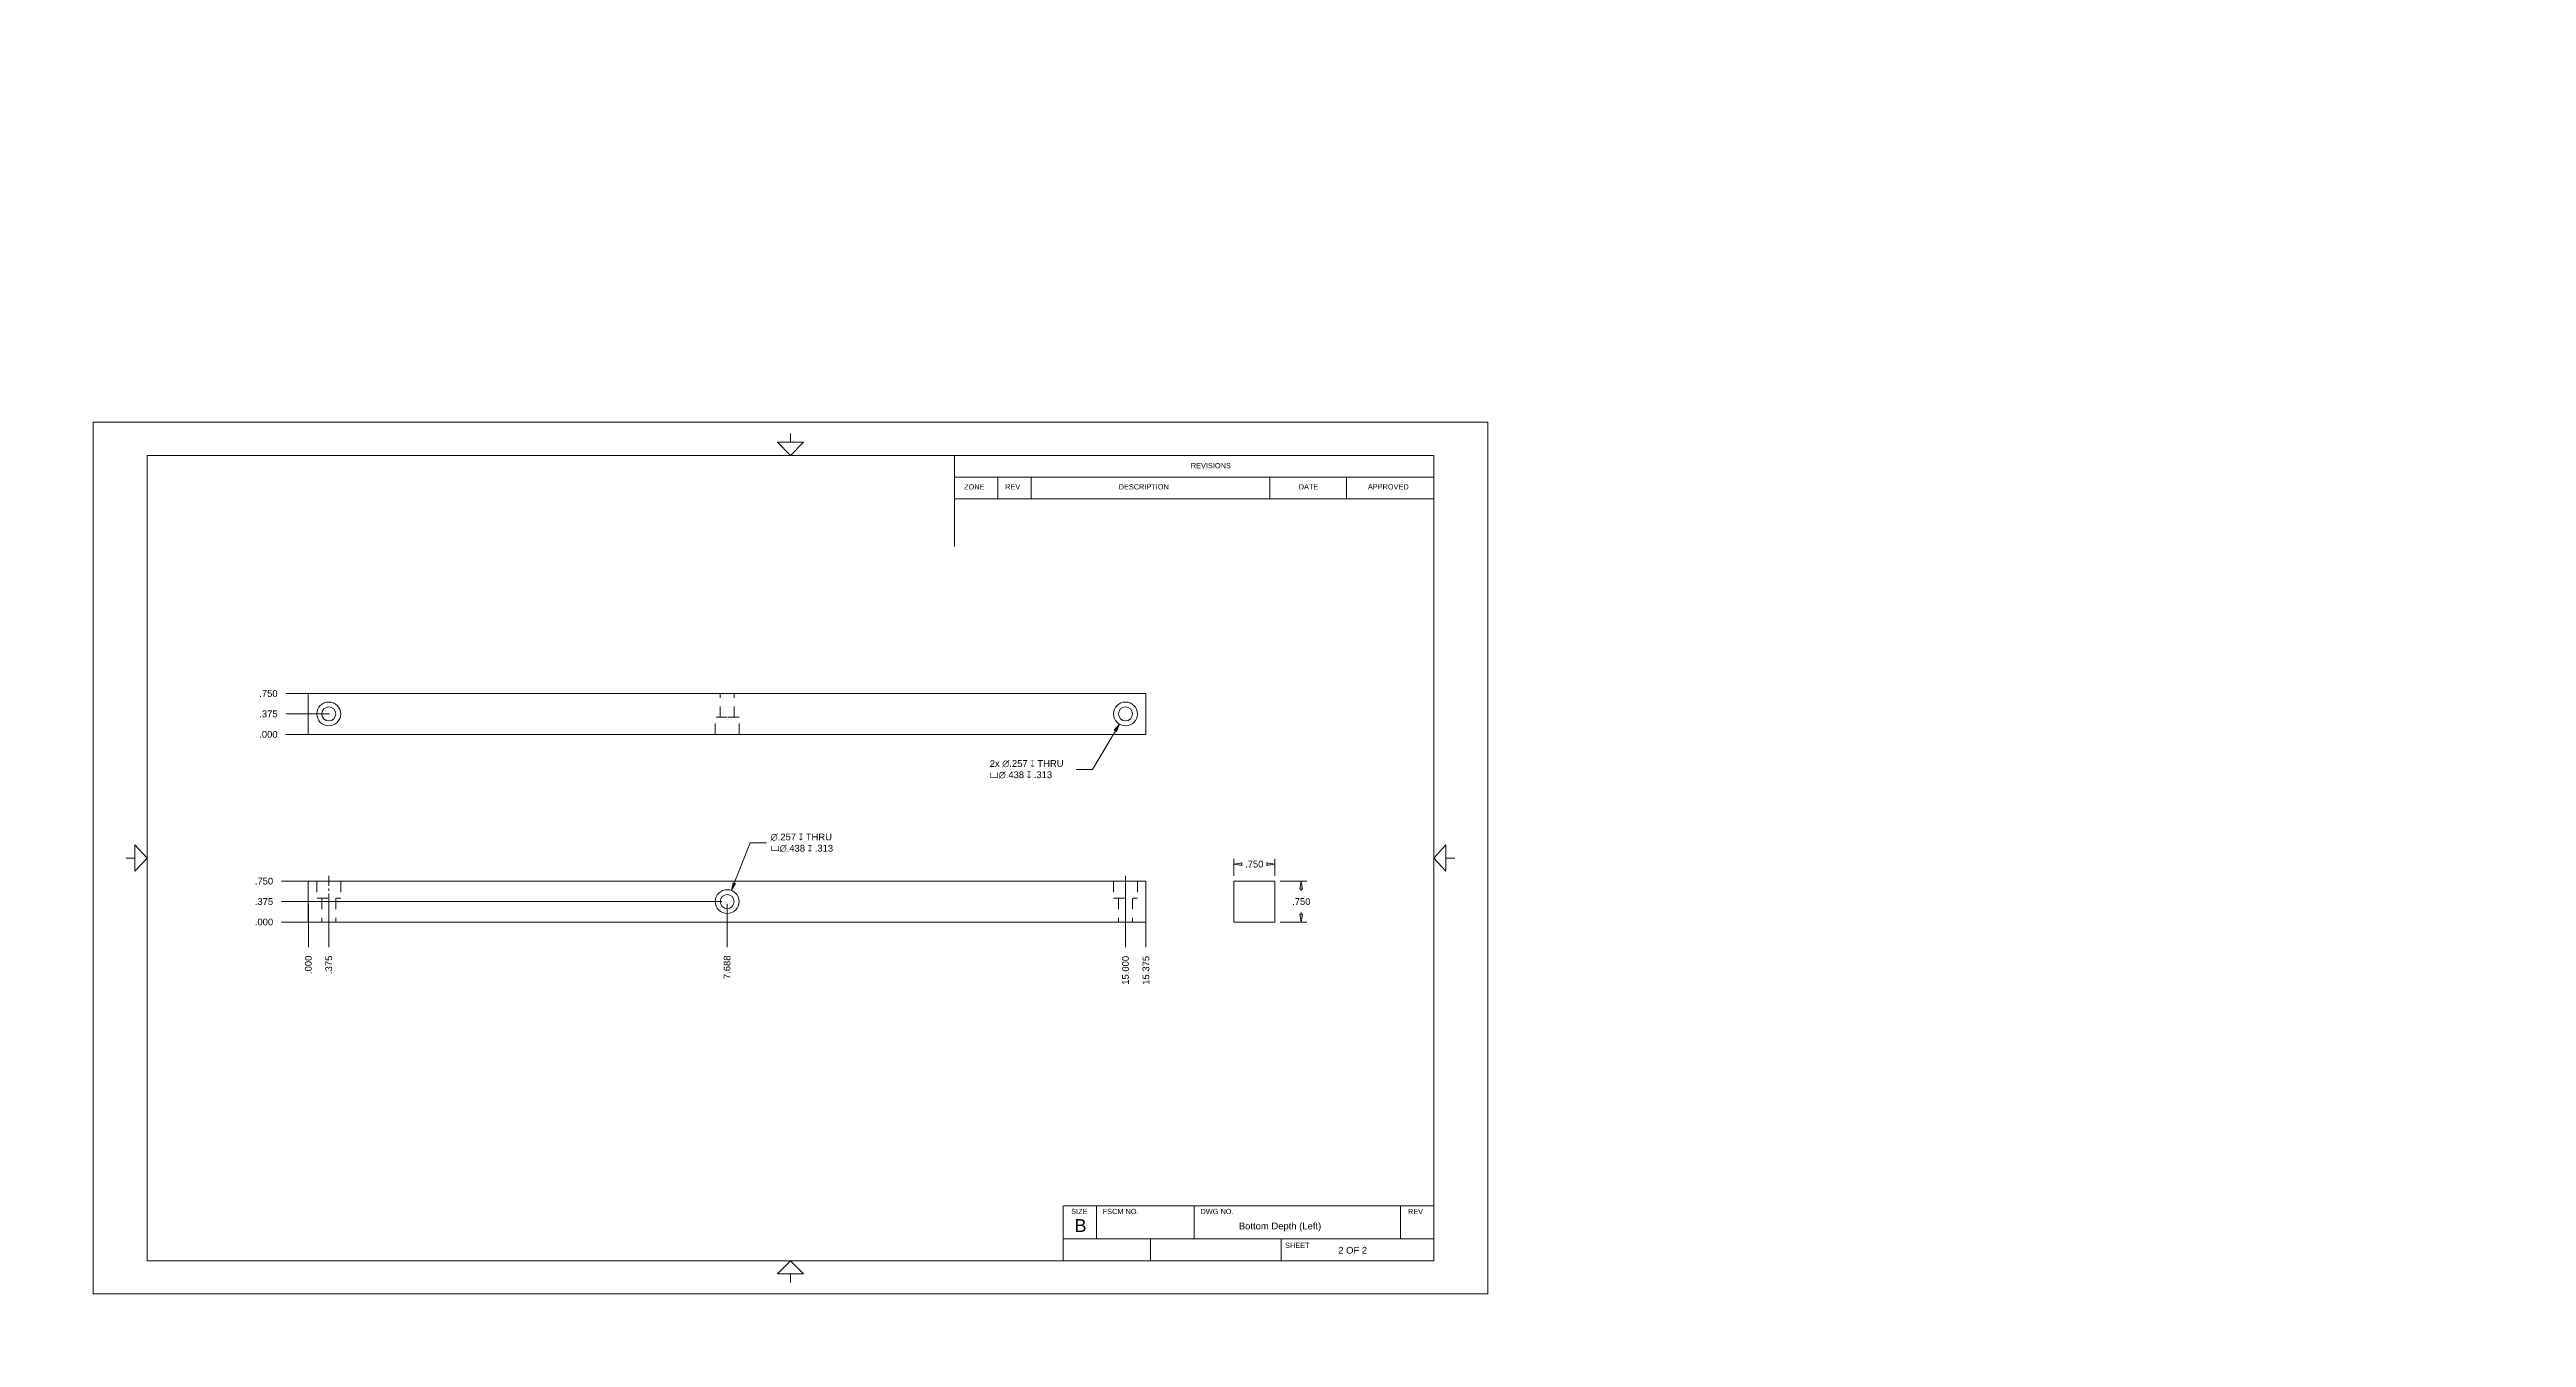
# Model space of a CAD drawing. Header units: inches. Extents: x 0 to 28.4, y 0 to 14.8.
import ezdxf

# ---------------------------------------------------------------- set-up
doc = ezdxf.new("R2010")
doc.units = ezdxf.units.IN
doc.header["$MEASUREMENT"] = 0
doc.linetypes.add('HIDDEN2', pattern=[0.1875, 0.125, -0.0625])
for name, color, linetype, lineweight in [('CENTER', 204, 'Continuous', 0), ('CONTINUOUS', 7, 'Continuous', 0), ('DIMENSIONS', 7, 'Continuous', 0), ('HIDDEN', 253, 'HIDDEN2', 0), ('VISIBLE', 7, 'Continuous', 0)]:
    doc.layers.add(name, color=color, linetype=linetype, lineweight=lineweight)
doc.dimstyles.get("Standard").update_dxf_attribs({"dimtxt": 0.18, "dimasz": 0.18, "dimexe": 0.18, "dimexo": 0.0625, "dimgap": 0.09, "dimtad": 0, "dimtih": 1, "dimtoh": 1, "dimdec": 4, "dimzin": 0, "dimdsep": 46, "dimtxsty": 'Standard', "dimcen": 0.09, "dimadec": 0, "dimazin": 0, "dimtfac": 1, "dimtdec": 4, "dimtofl": 0, "dimtmove": 0, "dimatfit": 3, "dimfxl": 1, "dimtolj": 1, "dimtzin": 0, "dimarcsym": 0})

# ---------------------------------------------------------------- blocks, each defined once
blk = doc.blocks.new('D1')
at = {"layer": 'DIMENSIONS'}
for p, q in [((2.969, 4.704), (2.969, 4.976)), ((2.969, 4.976), (2.969, 4.726)), ((2.969, 4.726), (2.969, 4.476))]:
    blk.add_line(p, q, dxfattribs=at)
at = {"layer": 'DIMENSIONS', "char_height": 0.07755, "attachment_point": 5, "rotation": 90}
for s, insert in [('{\\fArial|b0|i0|c0|p0;.000}{\\fArial|b0|i0|c0|p0;}', (2.969, 4.275)), ('{\\fArial|b0|i0|c0|p0;}', (2.969, 4.414)), ('{\\fArial|b0|i0|c0|p0;}', (2.969, 4.275)), ('{\\fArial|b0|i0|c0|p0;}', (2.969, 4.275)), ('{\\fArial|b0|i0|c0|p0;}', (2.969, 4.136))]:
    blk.add_mtext(s, dxfattribs=dict(at, insert=insert))
blk = doc.blocks.new('D2')
at = {"layer": 'DIMENSIONS'}
for p, q in [((3.203, 4.917), (3.203, 4.976)), ((3.203, 4.976), (3.203, 4.726)), ((3.203, 4.726), (3.203, 4.476))]:
    blk.add_line(p, q, dxfattribs=at)
at = {"layer": 'DIMENSIONS', "char_height": 0.07755, "attachment_point": 5, "rotation": 90}
for s, insert in [('{\\fArial|b0|i0|c0|p0;.375}{\\fArial|b0|i0|c0|p0;}', (3.203, 4.275)), ('{\\fArial|b0|i0|c0|p0;}', (3.203, 4.414)), ('{\\fArial|b0|i0|c0|p0;}', (3.203, 4.275)), ('{\\fArial|b0|i0|c0|p0;}', (3.203, 4.275)), ('{\\fArial|b0|i0|c0|p0;}', (3.203, 4.136))]:
    blk.add_mtext(s, dxfattribs=dict(at, insert=insert))
blk = doc.blocks.new('D3')
at = {"layer": 'DIMENSIONS'}
for p, q in [((7.773, 4.938), (7.773, 4.976)), ((7.773, 4.976), (7.773, 4.726)), ((7.773, 4.726), (7.773, 4.476))]:
    blk.add_line(p, q, dxfattribs=at)
at = {"layer": 'DIMENSIONS', "char_height": 0.07755, "attachment_point": 5, "rotation": 90}
for s, insert in [('{\\fArial|b0|i0|c0|p0;7.688}{\\fArial|b0|i0|c0|p0;}', (7.773, 4.247)), ('{\\fArial|b0|i0|c0|p0;}', (7.773, 4.414)), ('{\\fArial|b0|i0|c0|p0;}', (7.773, 4.247)), ('{\\fArial|b0|i0|c0|p0;}', (7.773, 4.247)), ('{\\fArial|b0|i0|c0|p0;}', (7.773, 4.08))]:
    blk.add_mtext(s, dxfattribs=dict(at, insert=insert))
blk = doc.blocks.new('D4')
at = {"layer": 'DIMENSIONS'}
for p, q in [((12.344, 5.233), (12.344, 4.976)), ((12.344, 4.976), (12.344, 4.726)), ((12.344, 4.726), (12.344, 4.476))]:
    blk.add_line(p, q, dxfattribs=at)
at = {"layer": 'DIMENSIONS', "char_height": 0.07755, "attachment_point": 5, "rotation": 90}
for s, insert in [('{\\fArial|b0|i0|c0|p0;15.000}{\\fArial|b0|i0|c0|p0;}', (12.344, 4.212)), ('{\\fArial|b0|i0|c0|p0;}', (12.344, 4.414)), ('{\\fArial|b0|i0|c0|p0;}', (12.344, 4.212)), ('{\\fArial|b0|i0|c0|p0;}', (12.344, 4.212)), ('{\\fArial|b0|i0|c0|p0;}', (12.344, 4.011))]:
    blk.add_mtext(s, dxfattribs=dict(at, insert=insert))
blk = doc.blocks.new('D5')
at = {"layer": 'DIMENSIONS'}
for p, q in [((12.578, 4.704), (12.578, 4.976)), ((12.578, 4.976), (12.578, 4.726)), ((12.578, 4.726), (12.578, 4.476))]:
    blk.add_line(p, q, dxfattribs=at)
at = {"layer": 'DIMENSIONS', "char_height": 0.07755, "attachment_point": 5, "rotation": 90}
for s, insert in [('{\\fArial|b0|i0|c0|p0;15.375}{\\fArial|b0|i0|c0|p0;}', (12.578, 4.212)), ('{\\fArial|b0|i0|c0|p0;}', (12.578, 4.414)), ('{\\fArial|b0|i0|c0|p0;}', (12.578, 4.212)), ('{\\fArial|b0|i0|c0|p0;}', (12.578, 4.212)), ('{\\fArial|b0|i0|c0|p0;}', (12.578, 4.011))]:
    blk.add_mtext(s, dxfattribs=dict(at, insert=insert))
blk = doc.blocks.new('D6')
at = {"layer": 'DIMENSIONS'}
for p, q in [((2.911, 4.766), (2.661, 4.766)), ((2.906, 4.766), (3.161, 4.766)), ((3.161, 4.766), (2.911, 4.766))]:
    blk.add_line(p, q, dxfattribs=at)
at = {"layer": 'DIMENSIONS', "char_height": 0.07755, "attachment_point": 5}
for s, insert in [('{\\fArial|b0|i0|c0|p0;}', (2.321, 4.766)), ('{\\fArial|b0|i0|c0|p0;.000}{\\fArial|b0|i0|c0|p0;}', (2.46, 4.766)), ('{\\fArial|b0|i0|c0|p0;}', (2.46, 4.766)), ('{\\fArial|b0|i0|c0|p0;}', (2.46, 4.766)), ('{\\fArial|b0|i0|c0|p0;}', (2.599, 4.766))]:
    blk.add_mtext(s, dxfattribs=dict(at, insert=insert))
blk = doc.blocks.new('D7')
at = {"layer": 'DIMENSIONS'}
for p, q in [((2.911, 5.001), (2.661, 5.001)), ((3.161, 5.001), (2.911, 5.001)), ((7.711, 5.001), (3.161, 5.001))]:
    blk.add_line(p, q, dxfattribs=at)
at = {"layer": 'DIMENSIONS', "char_height": 0.07755, "attachment_point": 5}
for s, insert in [('{\\fArial|b0|i0|c0|p0;}', (2.321, 5.001)), ('{\\fArial|b0|i0|c0|p0;.375}{\\fArial|b0|i0|c0|p0;}', (2.46, 5.001)), ('{\\fArial|b0|i0|c0|p0;}', (2.46, 5.001)), ('{\\fArial|b0|i0|c0|p0;}', (2.46, 5.001)), ('{\\fArial|b0|i0|c0|p0;}', (2.599, 5.001))]:
    blk.add_mtext(s, dxfattribs=dict(at, insert=insert))
blk = doc.blocks.new('D8')
at = {"layer": 'DIMENSIONS'}
for p, q in [((2.911, 5.235), (2.661, 5.235)), ((2.906, 5.235), (3.161, 5.235)), ((3.161, 5.235), (2.911, 5.235))]:
    blk.add_line(p, q, dxfattribs=at)
at = {"layer": 'DIMENSIONS', "char_height": 0.07755, "attachment_point": 5}
for s, insert in [('{\\fArial|b0|i0|c0|p0;}', (2.321, 5.235)), ('{\\fArial|b0|i0|c0|p0;.750}{\\fArial|b0|i0|c0|p0;}', (2.46, 5.235)), ('{\\fArial|b0|i0|c0|p0;}', (2.46, 5.235)), ('{\\fArial|b0|i0|c0|p0;}', (2.46, 5.235)), ('{\\fArial|b0|i0|c0|p0;}', (2.599, 5.235))]:
    blk.add_mtext(s, dxfattribs=dict(at, insert=insert))
blk = doc.blocks.new('D9')
at = {"layer": 'DIMENSIONS'}
for p, q in [((2.962, 6.919), (2.712, 6.919)), ((2.906, 6.919), (3.212, 6.919)), ((3.212, 6.919), (2.962, 6.919))]:
    blk.add_line(p, q, dxfattribs=at)
at = {"layer": 'DIMENSIONS', "char_height": 0.07755, "attachment_point": 5}
for s, insert in [('{\\fArial|b0|i0|c0|p0;}', (2.372, 6.919)), ('{\\fArial|b0|i0|c0|p0;.000}{\\fArial|b0|i0|c0|p0;}', (2.511, 6.919)), ('{\\fArial|b0|i0|c0|p0;}', (2.511, 6.919)), ('{\\fArial|b0|i0|c0|p0;}', (2.511, 6.919)), ('{\\fArial|b0|i0|c0|p0;}', (2.649, 6.919))]:
    blk.add_mtext(s, dxfattribs=dict(at, insert=insert))
blk = doc.blocks.new('D10')
at = {"layer": 'DIMENSIONS'}
for p, q in [((2.962, 7.154), (2.712, 7.154)), ((3.212, 7.154), (2.962, 7.154)), ((3.141, 7.154), (3.212, 7.154))]:
    blk.add_line(p, q, dxfattribs=at)
at = {"layer": 'DIMENSIONS', "char_height": 0.07755, "attachment_point": 5}
for s, insert in [('{\\fArial|b0|i0|c0|p0;}', (2.372, 7.154)), ('{\\fArial|b0|i0|c0|p0;.375}{\\fArial|b0|i0|c0|p0;}', (2.511, 7.154)), ('{\\fArial|b0|i0|c0|p0;}', (2.511, 7.154)), ('{\\fArial|b0|i0|c0|p0;}', (2.511, 7.154)), ('{\\fArial|b0|i0|c0|p0;}', (2.649, 7.154))]:
    blk.add_mtext(s, dxfattribs=dict(at, insert=insert))
blk = doc.blocks.new('D11')
at = {"layer": 'DIMENSIONS'}
for p, q in [((2.962, 7.388), (2.712, 7.388)), ((2.906, 7.388), (3.212, 7.388)), ((3.212, 7.388), (2.962, 7.388))]:
    blk.add_line(p, q, dxfattribs=at)
at = {"layer": 'DIMENSIONS', "char_height": 0.07755, "attachment_point": 5}
for s, insert in [('{\\fArial|b0|i0|c0|p0;}', (2.372, 7.388)), ('{\\fArial|b0|i0|c0|p0;.750}{\\fArial|b0|i0|c0|p0;}', (2.511, 7.388)), ('{\\fArial|b0|i0|c0|p0;}', (2.511, 7.388)), ('{\\fArial|b0|i0|c0|p0;}', (2.511, 7.388)), ('{\\fArial|b0|i0|c0|p0;}', (2.649, 7.388))]:
    blk.add_mtext(s, dxfattribs=dict(at, insert=insert))
blk = doc.blocks.new('D12')
h = blk.add_hatch(color=7)
h.paths.add_polyline_path([(14.375, 4.856), (14.36, 4.766), (14.345, 4.856)], flags=0)
h.paths.add_polyline_path([(14.345, 5.145), (14.36, 5.235), (14.375, 5.145)], flags=0)
at = {"layer": 'DIMENSIONS'}
for p, q in [((14.118, 5.235), (14.423, 5.235)), ((14.36, 5.145), (14.36, 5.126)), ((14.36, 4.856), (14.36, 4.876)), ((14.118, 4.766), (14.423, 4.766))]:
    blk.add_line(p, q, dxfattribs=at)
for points in [[(14.36, 5.235), (14.375, 5.145), (14.345, 5.145), (14.36, 5.235)], [(14.36, 4.766), (14.345, 4.856), (14.375, 4.856), (14.36, 4.766)]]:
    blk.add_lwpolyline(points, dxfattribs=at)
at = {"layer": 'DIMENSIONS', "char_height": 0.07755, "attachment_point": 5}
for s, insert in [('{\\fArial|b0|i0|c0|p0;}', (14.222, 5.001)), ('{\\fArial|b0|i0|c0|p0;.750}{\\fArial|b0|i0|c0|p0;}', (14.36, 5.001)), ('{\\fArial|b0|i0|c0|p0;}', (14.36, 5.001)), ('{\\fArial|b0|i0|c0|p0;}', (14.36, 5.001)), ('{\\fArial|b0|i0|c0|p0;}', (14.499, 5.001))]:
    blk.add_mtext(s, dxfattribs=dict(at, insert=insert))
blk = doc.blocks.new('D13')
h = blk.add_hatch(color=7)
h.paths.add_polyline_path([(13.965, 5.445), (14.055, 5.43), (13.965, 5.415)], flags=0)
h.paths.add_polyline_path([(13.677, 5.415), (13.587, 5.43), (13.677, 5.445)], flags=0)
at = {"layer": 'DIMENSIONS'}
for p, q in [((13.587, 5.298), (13.587, 5.493)), ((13.677, 5.43), (13.677, 5.43)), ((13.965, 5.43), (13.965, 5.43)), ((14.055, 5.298), (14.055, 5.493))]:
    blk.add_line(p, q, dxfattribs=at)
for points in [[(13.587, 5.43), (13.677, 5.445), (13.677, 5.415), (13.587, 5.43)], [(14.055, 5.43), (13.965, 5.415), (13.965, 5.445), (14.055, 5.43)]]:
    blk.add_lwpolyline(points, dxfattribs=at)
at = {"layer": 'DIMENSIONS', "char_height": 0.07755, "attachment_point": 5}
for s, insert in [('{\\fArial|b0|i0|c0|p0;}', (13.682, 5.43)), ('{\\fArial|b0|i0|c0|p0;.750}{\\fArial|b0|i0|c0|p0;}', (13.821, 5.43)), ('{\\fArial|b0|i0|c0|p0;}', (13.821, 5.43)), ('{\\fArial|b0|i0|c0|p0;}', (13.821, 5.43)), ('{\\fArial|b0|i0|c0|p0;}', (13.96, 5.43))]:
    blk.add_mtext(s, dxfattribs=dict(at, insert=insert))
blk = doc.blocks.new('BLOCK3')
at = {"layer": 'CONTINUOUS'}
for p, q in [((16.5, 10.5), (0.5, 10.5)), ((0.5, 10.5), (0.5, 0.5)), ((8.5, 10.37), (8.5, 10.27)), ((16.5, 0.5), (16.5, 10.5)), ((15.88, 10.12), (1.12, 10.12)), ((1.12, 10.12), (1.12, 0.88)), ((10.38, 10.12), (10.38, 9.073)), ((15.88, 0.88), (15.88, 10.12)), ((10.38, 9.87), (15.88, 9.87)), ((10.88, 9.62), (10.88, 9.87)), ((11.26, 9.62), (11.26, 9.87)), ((14, 9.62), (14, 9.87)), ((14.88, 9.62), (14.88, 9.87)), ((10.38, 9.62), (15.88, 9.62)), ((0.88, 5.5), (0.98, 5.5)), ((16.12, 5.5), (16.02, 5.5)), ((11.63, 1.51), (15.88, 1.51)), ((11.63, 0.88), (11.63, 1.51)), ((12.01, 1.13), (12.01, 1.51)), ((13.13, 1.13), (13.13, 1.51)), ((15.5, 1.13), (15.5, 1.51)), ((1.12, 0.88), (15.88, 0.88)), ((11.63, 1.13), (15.88, 1.13)), ((12.63, 0.88), (12.63, 1.13)), ((14.13, 0.88), (14.13, 1.13)), ((8.5, 0.63), (8.5, 0.73)), ((0.5, 0.5), (16.5, 0.5))]:
    blk.add_line(p, q, dxfattribs=at)
for points in [[(8.35, 10.27), (8.65, 10.27), (8.5, 10.12), (8.5, 10.12), (8.35, 10.27)], [(0.98, 5.35), (0.98, 5.65), (1.12, 5.5), (1.12, 5.5), (0.98, 5.35)], [(16.02, 5.35), (16.02, 5.65), (15.88, 5.5), (15.88, 5.5), (16.02, 5.35)], [(8.35, 0.73), (8.65, 0.73), (8.5, 0.88), (8.5, 0.88), (8.35, 0.73)]]:
    blk.add_lwpolyline(points, dxfattribs=at)
for s, insert, char_height, attachment_point in [('{\\fArial|b0|i0|c0|p0;\\C7;REVISIONS}{\\fArial|b0|i0|c0|p0;\\C7;}', (13.093, 10.002), 0.06032, 4), ('{\\fArial|b0|i0|c0|p0;\\C7;ZONE}{\\fArial|b0|i0|c0|p0;\\C7;}', (10.492, 9.759), 0.06032, 4), ('{\\fArial|b0|i0|c0|p0;\\C7;REV}{\\fArial|b0|i0|c0|p0;\\C7;}', (10.963, 9.759), 0.06032, 4), ('{\\fArial|b0|i0|c0|p0;\\C7;DESCRIPTION}{\\fArial|b0|i0|c0|p0;\\C7;}', (12.265, 9.759), 0.06032, 4), ('{\\fArial|b0|i0|c0|p0;\\C7;DATE}{\\fArial|b0|i0|c0|p0;\\C7;}', (14.331, 9.759), 0.06032, 4), ('{\\fArial|b0|i0|c0|p0;\\C7;APPROVED}{\\fArial|b0|i0|c0|p0;\\C7;}', (15.124, 9.759), 0.06032, 4), ('{\\fArial|b0|i0|c0|p0;\\C7;SIZE}{\\fArial|b0|i0|c0|p0;\\C7;}', (11.721, 1.445), 0.06032, 4), ('{\\fArial|b0|i0|c0|p0;\\C7;FSCM NO.}{\\fArial|b0|i0|c0|p0;\\C7;}', (12.082, 1.445), 0.06032, 4), ('{\\fArial|b0|i0|c0|p0;\\C7;DWG NO.}{\\fArial|b0|i0|c0|p0;\\C7;}', (13.204, 1.445), 0.06032, 4), ('{\\fArial|b0|i0|c0|p0;\\C7;REV}{\\fArial|b0|i0|c0|p0;\\C7;}', (15.584, 1.445), 0.06032, 4), ('{\\fArial|b0|i0|c0|p0;\\C7;B}{\\fArial|b0|i0|c0|p0;\\C7;}', (11.76, 1.284), 0.14649, 4), ('{\\fArial|b0|i0|c0|p0;\\C7;Bottom Depth (Left)}{\\fArial|b0|i0|c0|p0;\\C7;}', (13.644, 1.267), 0.07755, 4), ('{\\fArial|b0|i0|c0|p0;\\C7;SHEET}{\\fArial|b0|i0|c0|p0;\\C7;}', (14.174, 1.057), 0.06032, 4), ('{\\fArial|b0|i0|c0|p0;\\C7;2 OF 2}{\\fArial|b0|i0|c0|p0;\\C7;}', (14.95, 1), 0.07755, 5), ('{\\fArial|b0|i0|c0|p0;\\C7;}', (0.444, 0.59), 0.18096, 4)]:
    blk.add_mtext(s, dxfattribs=dict(at, insert=insert, char_height=char_height, attachment_point=attachment_point))

msp = doc.modelspace()

# ---------------------------------------------------------------- hatches: boundary and pattern name
for points in [[(12.2153, 6.9664), (12.2741, 7.0361), (12.2411, 6.9511)], [(7.8698, 5.2066), (7.8231, 5.1282), (7.8418, 5.2175)]]:
    msp.add_hatch(color=7).paths.add_polyline_path(points, flags=0)

# ---------------------------------------------------------------- linework, layer by layer
at = {"layer": 'CENTER'}
for p, q in [((3.2032, 5.1825), (3.2032, 5.2952)), ((3.2032, 5.1225), (3.2032, 5.1525)), ((12.3438, 5.1825), (12.3438, 5.2952)), ((12.3438, 5.1225), (12.3438, 5.1525)), ((3.2032, 5.0925), (3.2032, 4.9799)), ((12.3438, 5.0925), (12.3438, 4.9799))]:
    msp.add_line(p, q, dxfattribs=at)
at = {"layer": 'CONTINUOUS'}
for p, q in [((12.2282, 6.9587), (11.9667, 6.5178)), ((12.2282, 6.9587), (12.2282, 6.9587)), ((11.9667, 6.5178), (11.7792, 6.5178)), ((7.8558, 5.2121), (8.0362, 5.6751)), ((8.0362, 5.6751), (8.2237, 5.6751)), ((7.8558, 5.2121), (7.8558, 5.2121))]:
    msp.add_line(p, q, dxfattribs=at)
for points in [[(12.2741, 7.0361), (12.2411, 6.9511), (12.2153, 6.9664), (12.2741, 7.0361)], [(7.8231, 5.1282), (7.8418, 5.2175), (7.8698, 5.2066), (7.8231, 5.1282)]]:
    msp.add_lwpolyline(points, dxfattribs=at)
at = {"layer": 'HIDDEN'}
for p, q in [((7.6932, 7.1147), (7.6932, 7.3881)), ((7.8538, 7.1147), (7.8538, 7.3881)), ((7.7735, 7.1147), (7.6368, 7.1147)), ((7.6368, 6.9194), (7.6368, 7.1147)), ((7.9102, 7.1147), (7.7735, 7.1147)), ((7.9102, 6.9194), (7.9102, 7.1147)), ((3.0665, 5.2352), (3.0665, 5.0399)), ((3.3399, 5.2352), (3.3399, 5.0399)), ((12.2071, 5.2352), (12.2071, 5.0399)), ((12.4805, 5.2352), (12.4805, 5.0399)), ((3.0665, 5.0399), (3.3399, 5.0399)), ((3.1229, 5.0399), (3.1229, 4.7664)), ((3.2835, 5.0399), (3.2835, 4.7664)), ((12.2071, 5.0399), (12.4805, 5.0399)), ((12.2635, 5.0399), (12.2635, 4.7664)), ((12.4241, 5.0399), (12.4241, 4.7664))]:
    msp.add_line(p, q, dxfattribs=at)
at = {"layer": 'VISIBLE'}
for p, q in [((12.5782, 7.3881), (2.9688, 7.3881)), ((2.9688, 7.3881), (2.9688, 6.9194)), ((12.5782, 7.3881), (12.5782, 6.9194)), ((2.9688, 6.9194), (12.5782, 6.9194)), ((2.9688, 5.2352), (12.5782, 5.2352)), ((2.9688, 4.7664), (2.9688, 5.2352)), ((12.5782, 5.2352), (12.5782, 4.7664)), ((13.5865, 5.2352), (13.5865, 4.7664)), ((14.0553, 5.2352), (13.5865, 5.2352)), ((14.0553, 4.7664), (14.0553, 5.2352)), ((12.5782, 4.7664), (2.9688, 4.7664)), ((14.0553, 4.7664), (13.5865, 4.7664))]:
    msp.add_line(p, q, dxfattribs=at)
for centre, radius in [((3.2032, 7.1537), 0.1367), ((3.2032, 7.1537), 0.0803), ((12.3438, 7.1537), 0.1367), ((12.3438, 7.1537), 0.0803), ((7.7735, 5.0008), 0.1367), ((7.7735, 5.0008), 0.0803)]:
    msp.add_circle(centre, radius, dxfattribs=at)

# ---------------------------------------------------------------- block references
at = {"layer": 'CONTINUOUS'}
msp.add_blockref('BLOCK3', (0, 0), dxfattribs=at)

# ---------------------------------------------------------------- texts
at = {"layer": 'CONTINUOUS', "char_height": 0.0775537, "attachment_point": 4}
for s, insert in [('{\\fArial|b0|i0|c0|p0;\\C7;2x }{\\fAlibre Symbols|b0|i0|c0|p0;\\C7;n}{\\fArial|b0|i0|c0|p0;\\C7;.257 }{\\fAlibre Symbols|b0|i0|c0|p0;\\C7;x}{\\fArial|b0|i0|c0|p0;\\C7; THRU}{\\fArial|b0|i0|c0|p0;\\C7;\\P}{\\fAlibre Symbols|b0|i0|c0|p0;\\C7;vn}{\\fArial|b0|i0|c0|p0;\\C7;.438 }{\\fAlibre Symbols|b0|i0|c0|p0;\\C7;x}{\\fArial|b0|i0|c0|p0;\\C7; .313}{\\fMicrosoft Sans Serif|b0|i0|c0|p0;\\C7;\\H0.9444444x;}', (10.7856, 6.5178)), ('{\\fAlibre Symbols|b0|i0|c0|p0;\\C7;n}{\\fArial|b0|i0|c0|p0;\\C7;.257 }{\\fAlibre Symbols|b0|i0|c0|p0;\\C7;x}{\\fArial|b0|i0|c0|p0;\\C7; THRU}{\\fArial|b0|i0|c0|p0;\\C7;\\P}{\\fAlibre Symbols|b0|i0|c0|p0;\\C7;vn}{\\fArial|b0|i0|c0|p0;\\C7;.438 }{\\fAlibre Symbols|b0|i0|c0|p0;\\C7;x}{\\fArial|b0|i0|c0|p0;\\C7; .313}{\\fMicrosoft Sans Serif|b0|i0|c0|p0;\\C7;\\H0.9444444x;}', (8.273, 5.6751))]:
    msp.add_mtext(s, dxfattribs=dict(at, insert=insert))

# ---------------------------------------------------------------- dimensions: what is measured, and where the dimension line sits
at = {"layer": 'DIMENSIONS'}
for feature_location, offset, origin, picture, middle, turn in [((2.9688, 7.3881), (7.3152, 7.3881), (2.9688, 6.9194), 'D11', (10.284, 14.7762), 360), ((3.2032, 7.1537), (7.0809, 7.3881), (2.9688, 6.9194), 'D10', (10.284, 14.5419), 360), ((2.9688053431, 6.9193704767), (7.3152308333, 7.3881204767), (2.9688053431, 6.9193704767), 'D9', (10.2840361764, 14.3074909533), 360), ((2.9688, 5.2352), (7.2647, 5.0008), (2.9688, 4.7664), 'D8', (10.2335, 10.236), 360), ((7.7735, 5.0008), (2.46, 5.0008), (2.9688, 4.7664), 'D7', (10.2335, 10.0016), 360), ((2.9688053431, 4.7664339242), (7.2646503505, 5.0008089242), (2.9688053431, 4.7664339242), 'D6', (10.2334556936, 9.7672428484), 360), ((2.9688053431, 4.7664339242), (7.7734928431, 4.5089983508), (2.9688053431, 4.7664339242), 'D1', (10.7422981863, 9.275432275), 90), ((3.20318, 4.97987), (7.77349, 4.29556), (2.96881, 4.76643), 'D2', (10.97667, 9.27543), 90), ((7.7735, 5.0008), (7.7735, 4.2468), (2.9688, 4.7664), 'D3', (15.547, 9.2477), 90), ((12.3438, 5.2952), (7.7735, 3.9177), (2.9688, 4.7664), 'D4', (20.1173, 9.2129), 90), ((12.5781803431, 4.7664339242), (7.7734928431, 4.4464982814), (2.9688053431, 4.7664339242), 'D5', (20.3516731863, 9.2129322056), 90)]:
    dim = msp.add_ordinate_dim(feature_location=feature_location, offset=offset, dtype=0, origin=origin, dimstyle='Standard', override={"dimtxt": 0.098408, "dimtad": 0, "dimdec": 3, "dimzin": 0, "dimse1": 0, "dimse2": 0, "dimsd1": 0, "dimsd2": 0, "dimadec": 3, "dimazin": 0, "dimtol": 0, "dimlim": 0, "dimtp": 0, "dimtm": 0, "dimtdec": 3}, dxfattribs=at)
    dim.commit()
    dim.dimension.update_dxf_attribs({"geometry": picture, "text_midpoint": middle, "text_rotation": turn})
for p1, p2, angle, picture, middle, turn in [((14.0553, 5.2352), (13.5865, 5.2352), 180, 'D13', (27.8761, 10.4313), 180), ((14.0553, 4.7664), (14.0553, 5.2352), 90, 'D12', (28.4157, 10.0016), 90)]:
    dim = msp.add_linear_dim(base=(0, 0), p1=p1, p2=p2, angle=angle, dimstyle='Standard', override={"dimtxt": 0.098408, "dimtad": 0, "dimdec": 3, "dimzin": 0, "dimse1": 0, "dimse2": 0, "dimsd1": 0, "dimsd2": 0, "dimadec": 3, "dimazin": 0, "dimtol": 0, "dimlim": 0, "dimtp": 0, "dimtm": 0, "dimtdec": 3}, dxfattribs=at)
    dim.commit()
    dim.dimension.update_dxf_attribs({"geometry": picture, "text_midpoint": middle, "text_rotation": turn})

doc.saveas('drawing.dxf')
